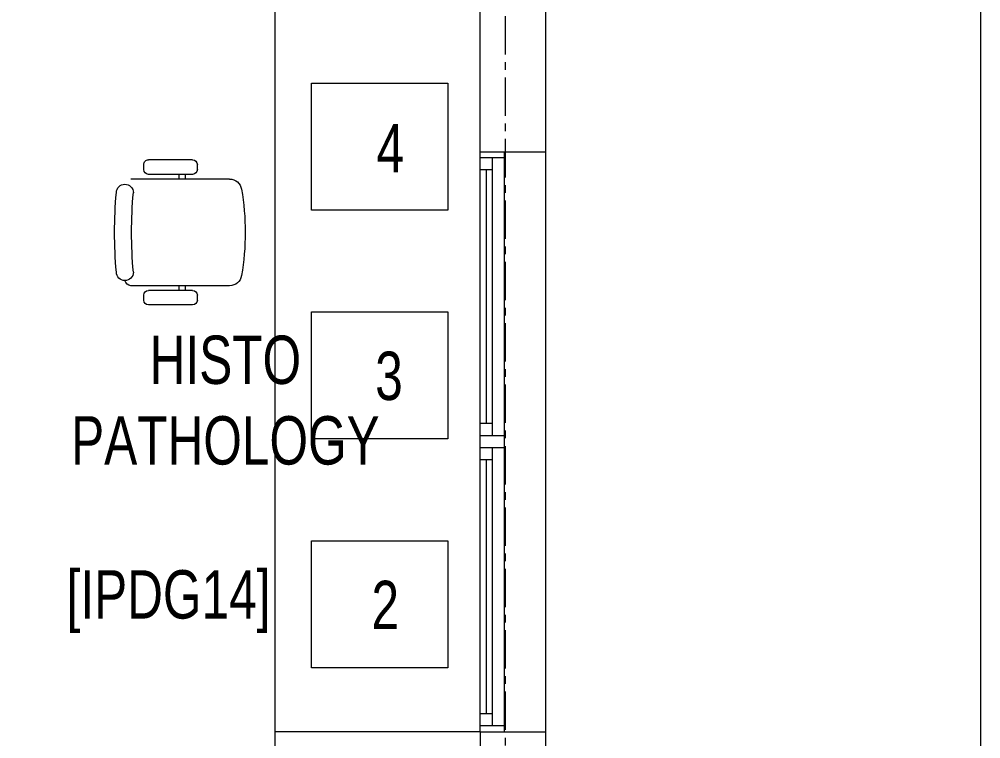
# Model space of a CAD drawing. Header units: millimetres. Extents: x 26027 to 581921, y 7230 to 233891.
# Drawn here: x 572937 to 576914, y 138029 to 141006 of the extents above; entities that cross this region are included whole.
import ezdxf

# ---------------------------------------------------------------- set-up
doc = ezdxf.new("R2010")
doc.units = ezdxf.units.MM
doc.header["$LTSCALE"] = 5
doc.linetypes.add('CENTER', pattern=[50.8, 31.75, -6.35, 6.35, -6.35])
doc.linetypes.add('HIDDEN2', pattern=[0.1875, 0.125, -0.0625])
doc.layers.get('0').update_dxf_attribs({"color": 252})
for name, color, linetype, lineweight in [('72_EGR_BASE_TEXT', 252, 'Continuous', 5), ('Aluminum', 252, 'Continuous', 5), ('Medical Equipment and Furniture', 252, 'Continuous', 0), ('NEW', 252, 'Continuous', 5), ('Proj', 252, 'HIDDEN2', 5), ('Walls', 252, 'Continuous', 5)]:
    doc.layers.add(name, color=color, linetype=linetype, lineweight=lineweight)
doc.layers.add('axes', color=252, linetype='Continuous')
doc.styles.add('X3G_ENTITY_2587EA', font='swisscl.ttf', dxfattribs={"height": 200})

# ---------------------------------------------------------------- blocks, each defined once
blk = doc.blocks.new('*X15')
at = {"color": 0}
for p, q in [((5, 3), (5, 3)), ((5, 3), (5, 3)), ((5, 3), (5, 3)), ((5, 3), (5, 3)), ((5, 3), (5, 3)), ((5, 3), (5, 3)), ((5, 3), (5, 3)), ((5, 3), (5, 3)), ((5, 3), (5, 3)), ((5, 3), (5, 3)), ((5, 3), (5, 3)), ((5, 3), (5, 3)), ((5, 3), (5, 3)), ((5, 3), (5, 3)), ((5, 3), (5, 3)), ((5, 3), (5, 3)), ((5, 3), (5, 3)), ((5, 3), (5, 3)), ((5, 3), (5, 3)), ((5, 3), (5, 3)), ((5, 3), (5, 3)), ((5, 3), (5, 3)), ((5, 3), (5, 3)), ((5, 3), (5, 3)), ((5, 3), (5, 3)), ((5, 3), (5, 3)), ((5, 3), (5, 3)), ((5, 3), (5, 3)), ((5, 3), (5, 3)), ((5, 3), (5, 3)), ((5, 3), (5, 3)), ((5, 3), (5, 3)), ((5, 3), (5, 3)), ((5, 3), (5, 3)), ((5, 3), (5, 3)), ((5, 3), (5, 3)), ((5, 3), (5, 3)), ((5, 3), (5, 3)), ((5, 3), (5, 3)), ((5, 3), (5, 3)), ((5, 3), (5, 3)), ((5, 3), (5, 3)), ((5, 3), (5, 3)), ((5, 3), (5, 3)), ((5, 3), (5, 3)), ((5, 3), (5, 3)), ((5, 3), (5, 3)), ((5, 3), (5, 3)), ((5, 3), (5, 3)), ((5, 3), (5, 3)), ((5, 3), (5, 3)), ((5, 3), (5, 3)), ((5, 3), (5, 3)), ((5, 3), (5, 3)), ((5, 3), (5, 3)), ((5, 3), (5, 3)), ((5, 3), (5, 3)), ((5, 3), (5, 3)), ((5, 3), (5, 3)), ((5, 3), (5, 3)), ((5, 3), (5, 3)), ((5, 3), (5, 3)), ((5, 3), (5, 3)), ((5, 3), (5, 3)), ((5, 3), (5, 3)), ((5, 3), (5, 3)), ((6, 3), (5, 3)), ((5, 3), (5, 3)), ((6, 3), (5, 3)), ((5, 3), (5, 3)), ((6, 3), (5, 3)), ((5, 3), (5, 3)), ((6, 3), (5, 3)), ((5, 3), (5, 3)), ((5, 3), (5, 3)), ((5, 3), (5, 3)), ((5, 3), (5, 3)), ((5, 3), (5, 3)), ((5, 3), (5, 3)), ((5, 3), (5, 3)), ((5, 3), (5, 3)), ((5, 3), (5, 3)), ((5, 3), (5, 3)), ((5, 3), (5, 3)), ((5, 3), (5, 3)), ((5, 3), (5, 3)), ((5, 3), (5, 3)), ((5, 3), (5, 3)), ((5, 3), (5, 3)), ((5, 3), (5, 3)), ((5, 3), (5, 3)), ((5, 3), (5, 3)), ((5, 3), (5, 3)), ((5, 3), (5, 3)), ((5, 3), (5, 3)), ((5, 3), (5, 3)), ((6, 3), (6, 3)), ((6, 3), (6, 3)), ((6, 3), (6, 3)), ((6, 3), (6, 3)), ((6, 3), (6, 3)), ((6, 3), (6, 3)), ((6, 3), (6, 3)), ((6, 3), (6, 3)), ((6, 3), (6, 3)), ((6, 3), (6, 3)), ((6, 3), (6, 3)), ((6, 3), (6, 3)), ((6, 3), (6, 3)), ((6, 3), (6, 3)), ((6, 3), (6, 3)), ((6, 3), (6, 3)), ((6, 3), (6, 3)), ((6, 3), (6, 3)), ((6, 3), (6, 3)), ((6, 3), (6, 3)), ((6, 3), (6, 3)), ((6, 3), (6, 3)), ((6, 3), (6, 3)), ((6, 3), (6, 3)), ((6, 3), (6, 3)), ((6, 3), (6, 3)), ((6, 3), (6, 3)), ((6, 3), (6, 3)), ((6, 3), (6, 3)), ((6, 3), (6, 3)), ((6, 3), (6, 3)), ((6, 3), (6, 3)), ((6, 3), (6, 3)), ((6, 3), (6, 3)), ((6, 3), (6, 3)), ((6, 3), (6, 3)), ((6, 3), (6, 3)), ((6, 3), (6, 3)), ((6, 3), (6, 3)), ((6, 3), (6, 3)), ((6, 3), (6, 3)), ((6, 3), (6, 3)), ((6, 3), (6, 3)), ((6, 3), (6, 3)), ((6, 3), (6, 3)), ((6, 3), (6, 3)), ((6, 3), (6, 3)), ((6, 3), (6, 3)), ((6, 3), (6, 3)), ((6, 3), (6, 3)), ((6, 3), (6, 3)), ((6, 3), (6, 3)), ((6, 3), (6, 3)), ((6, 3), (6, 3)), ((6, 3), (6, 3)), ((6, 3), (6, 3)), ((6, 3), (6, 3)), ((6, 3), (6, 3)), ((6, 3), (6, 3)), ((6, 3), (6, 3)), ((6, 3), (6, 3)), ((6, 3), (6, 3)), ((6, 3), (6, 3)), ((6, 3), (6, 3)), ((6, 3), (6, 3)), ((6, 3), (6, 3)), ((6, 3), (6, 3)), ((6, 3), (6, 3)), ((6, 3), (6, 3)), ((6, 3), (6, 3)), ((6, 3), (6, 3)), ((6, 3), (6, 3)), ((6, 3), (6, 3)), ((6, 3), (6, 3)), ((6, 3), (6, 3)), ((6, 3), (6, 3)), ((6, 3), (6, 3)), ((6, 3), (6, 3)), ((6, 3), (6, 3)), ((6, 3), (6, 3)), ((6, 3), (6, 3)), ((6, 3), (6, 3)), ((6, 3), (6, 3)), ((6, 3), (6, 3)), ((6, 3), (6, 3)), ((6, 3), (6, 3)), ((6, 3), (6, 3)), ((6, 3), (6, 3)), ((6, 3), (6, 3)), ((6, 3), (6, 3)), ((6, 3), (6, 3)), ((6, 3), (6, 3)), ((6, 3), (6, 3)), ((6, 3), (6, 3)), ((6, 3), (6, 3)), ((6, 3), (6, 3)), ((6, 3), (6, 3)), ((6, 3), (6, 3)), ((6, 3), (6, 3)), ((6, 3), (6, 3)), ((6, 3), (6, 3)), ((6, 3), (6, 3)), ((6, 3), (6, 3)), ((6, 3), (6, 3)), ((6, 3), (6, 3)), ((6, 3), (6, 3)), ((6, 3), (6, 3)), ((6, 3), (6, 3)), ((6, 3), (6, 3)), ((6, 3), (6, 3)), ((6, 3), (6, 3)), ((6, 3), (6, 3)), ((6, 3), (6, 3)), ((6, 3), (6, 3)), ((6, 3), (6, 3)), ((6, 3), (6, 3)), ((6, 3), (6, 3)), ((6, 3), (6, 3)), ((6, 3), (6, 3)), ((6, 3), (6, 3)), ((6, 3), (6, 3)), ((6, 3), (6, 3)), ((6, 3), (6, 3)), ((6, 3), (6, 3)), ((6, 3), (6, 3)), ((6, 3), (6, 3)), ((6, 3), (6, 3)), ((6, 3), (6, 3)), ((6, 3), (6, 3)), ((6, 3), (6, 3)), ((6, 3), (6, 3)), ((6, 3), (6, 3)), ((6, 3), (6, 3)), ((6, 3), (6, 3)), ((6, 3), (6, 3)), ((6, 3), (6, 3)), ((6, 3), (6, 3)), ((6, 3), (6, 3)), ((6, 3), (6, 3)), ((6, 3), (6, 3)), ((6, 3), (6, 3)), ((6, 3), (6, 3)), ((6, 3), (6, 3)), ((6, 3), (6, 3)), ((6, 3), (6, 3)), ((6, 3), (6, 3)), ((6, 3), (6, 3)), ((6, 3), (6, 3)), ((6, 3), (6, 3)), ((6, 3), (6, 3)), ((6, 3), (6, 3)), ((6, 3), (6, 3)), ((6, 3), (6, 3)), ((6, 3), (6, 3)), ((6, 3), (6, 3)), ((6, 3), (6, 3)), ((6, 3), (6, 3)), ((6, 3), (6, 3)), ((6, 3), (6, 3)), ((6, 3), (6, 3)), ((6, 3), (6, 3)), ((6, 3), (6, 3)), ((6, 3), (6, 3)), ((6, 3), (6, 3)), ((6, 3), (6, 3)), ((6, 3), (6, 3)), ((6, 3), (6, 3)), ((6, 3), (6, 3)), ((6, 3), (6, 3)), ((6, 3), (6, 3)), ((6, 3), (6, 3)), ((6, 3), (6, 3)), ((6, 3), (6, 3)), ((6, 3), (6, 3)), ((6, 3), (6, 3)), ((6, 3), (6, 3)), ((6, 3), (6, 3)), ((6, 3), (6, 3)), ((6, 3), (6, 3)), ((6, 3), (6, 3)), ((6, 3), (6, 3)), ((6, 3), (6, 3)), ((6, 3), (6, 3)), ((6, 3), (6, 3)), ((6, 3), (6, 3)), ((6, 3), (6, 3)), ((6, 3), (6, 3)), ((6, 3), (6, 3)), ((6, 3), (6, 3)), ((6, 3), (6, 3)), ((6, 3), (6, 3)), ((6, 3), (6, 3)), ((6, 3), (6, 3)), ((6, 3), (6, 3)), ((6, 3), (6, 3)), ((6, 3), (6, 3)), ((6, 3), (6, 3)), ((6, 3), (6, 3)), ((6, 3), (6, 3)), ((6, 3), (6, 3)), ((6, 3), (6, 3)), ((6, 3), (6, 3)), ((6, 3), (6, 3)), ((6, 3), (6, 3)), ((6, 3), (5, 3)), ((6, 3), (5, 3)), ((6, 3), (5, 3)), ((6, 3), (5, 3)), ((6, 3), (5, 3)), ((6, 3), (6, 3)), ((6, 3), (6, 3)), ((6, 3), (6, 3)), ((6, 3), (6, 3)), ((6, 3), (6, 3)), ((6, 3), (6, 3)), ((6, 3), (6, 3)), ((6, 3), (6, 3)), ((6, 3), (6, 3)), ((6, 3), (6, 3)), ((6, 3), (6, 3)), ((6, 3), (6, 3)), ((6, 3), (6, 3)), ((6, 3), (6, 3)), ((6, 3), (6, 3)), ((6, 3), (6, 3)), ((6, 3), (6, 3)), ((6, 3), (6, 3)), ((6, 3), (6, 3)), ((6, 3), (6, 3)), ((6, 3), (6, 3)), ((6, 3), (6, 3)), ((6, 3), (6, 3)), ((6, 3), (6, 3)), ((6, 3), (6, 3)), ((6, 3), (6, 3)), ((6, 3), (6, 3)), ((6, 3), (6, 3)), ((6, 3), (6, 3)), ((6, 3), (6, 3)), ((6, 3), (6, 3)), ((6, 3), (6, 3)), ((6, 3), (6, 3)), ((6, 3), (6, 3)), ((6, 3), (6, 3)), ((6, 3), (6, 3)), ((6, 3), (6, 3)), ((6, 3), (6, 3)), ((6, 3), (6, 3)), ((6, 3), (6, 3)), ((6, 3), (6, 3)), ((6, 3), (6, 3)), ((6, 3), (6, 3)), ((6, 3), (6, 3)), ((6, 3), (6, 3)), ((6, 3), (6, 3)), ((6, 3), (6, 3)), ((6, 3), (6, 3)), ((6, 3), (6, 3)), ((6, 3), (6, 3)), ((6, 3), (6, 3)), ((6, 3), (6, 3)), ((6, 3), (6, 3)), ((6, 3), (6, 3)), ((6, 3), (6, 3)), ((6, 3), (6, 3)), ((6, 3), (6, 3)), ((6, 3), (6, 3)), ((6, 3), (6, 3)), ((6, 3), (6, 3)), ((6, 3), (6, 3)), ((6, 3), (6, 3)), ((6, 3), (6, 3)), ((6, 3), (6, 3)), ((6, 3), (6, 3)), ((6, 3), (6, 3)), ((6, 3), (6, 3)), ((6, 3), (6, 3)), ((6, 3), (6, 3)), ((6, 3), (6, 3)), ((6, 3), (6, 3)), ((6, 3), (6, 3)), ((6, 3), (6, 3)), ((6, 3), (6, 3)), ((6, 3), (6, 3)), ((6, 3), (6, 3)), ((6, 3), (6, 3)), ((6, 3), (6, 3)), ((6, 3), (6, 3)), ((6, 3), (6, 3)), ((6, 3), (6, 3)), ((6, 3), (6, 3)), ((6, 3), (6, 3)), ((6, 3), (6, 3)), ((6, 3), (6, 3)), ((6, 3), (6, 3)), ((6, 3), (6, 3)), ((6, 3), (6, 3)), ((6, 3), (6, 3)), ((6, 3), (6, 3)), ((6, 3), (6, 3)), ((6, 3), (6, 3)), ((6, 3), (6, 3)), ((6, 3), (6, 3)), ((6, 3), (6, 3)), ((6, 3), (6, 3)), ((6, 3), (6, 3)), ((6, 3), (6, 3)), ((6, 3), (6, 3)), ((6, 3), (6, 3)), ((6, 3), (6, 3)), ((6, 3), (6, 3)), ((6, 3), (6, 3)), ((6, 3), (6, 3)), ((6, 3), (6, 3)), ((6, 3), (6, 3)), ((6, 3), (6, 3)), ((6, 3), (6, 3)), ((6, 3), (6, 3)), ((6, 3), (6, 3)), ((6, 3), (6, 3)), ((6, 3), (6, 3)), ((6, 3), (6, 3)), ((6, 3), (6, 3)), ((6, 3), (6, 3)), ((6, 3), (6, 3)), ((6, 3), (6, 3)), ((6, 3), (6, 3)), ((6, 3), (6, 3)), ((6, 3), (6, 3)), ((6, 3), (6, 3)), ((6, 3), (6, 3)), ((6, 3), (6, 3)), ((6, 3), (6, 3)), ((6, 3), (6, 3)), ((6, 3), (6, 3)), ((6, 3), (6, 3)), ((6, 3), (6, 3)), ((6, 3), (6, 3)), ((6, 3), (6, 3)), ((6, 3), (6, 3)), ((6, 3), (6, 3)), ((6, 3), (6, 3)), ((6, 3), (6, 3)), ((6, 3), (6, 3)), ((6, 3), (6, 3)), ((6, 3), (6, 3)), ((6, 3), (6, 3)), ((6, 3), (6, 3)), ((6, 3), (6, 3)), ((6, 3), (6, 3)), ((6, 3), (6, 3)), ((6, 3), (6, 3)), ((6, 3), (6, 3)), ((6, 3), (6, 3)), ((6, 3), (6, 3)), ((6, 3), (6, 3)), ((6, 3), (6, 3)), ((6, 3), (6, 3)), ((6, 3), (6, 3)), ((6, 3), (6, 3)), ((6, 3), (6, 3)), ((6, 3), (6, 3)), ((6, 3), (6, 3)), ((6, 3), (6, 3)), ((6, 3), (6, 3)), ((6, 3), (6, 3)), ((6, 3), (6, 3)), ((6, 3), (6, 3)), ((6, 3), (6, 3)), ((6, 3), (6, 3)), ((6, 3), (6, 3)), ((6, 3), (6, 3)), ((6, 3), (6, 3)), ((6, 3), (6, 3)), ((6, 3), (6, 3)), ((6, 3), (6, 3)), ((6, 3), (6, 3)), ((6, 3), (6, 3)), ((6, 3), (6, 3)), ((6, 3), (6, 3)), ((6, 3), (6, 3)), ((6, 3), (6, 3)), ((6, 3), (6, 3)), ((6, 3), (6, 3)), ((6, 3), (6, 3)), ((6, 3), (6, 3)), ((6, 3), (6, 3)), ((6, 3), (6, 3)), ((6, 3), (6, 3)), ((6, 3), (6, 3)), ((6, 3), (6, 3)), ((6, 3), (6, 3)), ((6, 3), (6, 3)), ((6, 3), (6, 3)), ((6, 3), (6, 3)), ((6, 3), (6, 3)), ((6, 3), (6, 3)), ((6, 3), (6, 3)), ((6, 3), (6, 3)), ((6, 3), (6, 3)), ((6, 3), (6, 3)), ((6, 3), (6, 3)), ((6, 3), (6, 3)), ((6, 3), (6, 3)), ((6, 3), (6, 3)), ((6, 3), (6, 3)), ((6, 3), (6, 3)), ((6, 3), (6, 3)), ((6, 3), (6, 3)), ((6, 3), (6, 3)), ((6, 3), (6, 3)), ((6, 3), (6, 3)), ((6, 3), (6, 3)), ((6, 3), (6, 3)), ((6, 3), (6, 3)), ((6, 3), (6, 3)), ((6, 3), (6, 3)), ((6, 3), (6, 3)), ((6, 3), (6, 3)), ((6, 3), (6, 3)), ((6, 3), (6, 3)), ((6, 3), (6, 3)), ((6, 3), (6, 3)), ((6, 3), (6, 3)), ((6, 3), (6, 3)), ((6, 3), (6, 3)), ((6, 3), (6, 3)), ((6, 3), (6, 3)), ((6, 3), (6, 3)), ((6, 3), (6, 3)), ((6, 3), (6, 3)), ((6, 3), (6, 3)), ((6, 3), (6, 3)), ((6, 3), (6, 3)), ((6, 3), (6, 3)), ((6, 3), (6, 3)), ((6, 3), (6, 3)), ((6, 3), (6, 3)), ((6, 3), (6, 3)), ((6, 3), (6, 3)), ((6, 3), (6, 3)), ((6, 3), (6, 3)), ((6, 3), (6, 3)), ((6, 3), (6, 3)), ((6, 3), (6, 3)), ((6, 3), (6, 3)), ((6, 3), (6, 3)), ((6, 3), (6, 3)), ((6, 3), (6, 3)), ((6, 3), (6, 3)), ((6, 3), (6, 3)), ((6, 3), (6, 3)), ((6, 3), (6, 3)), ((6, 3), (6, 3)), ((6, 3), (6, 3)), ((6, 3), (6, 3)), ((6, 3), (6, 3)), ((6, 3), (6, 3)), ((6, 3), (6, 3)), ((6, 3), (6, 3)), ((6, 3), (6, 3)), ((6, 3), (6, 3)), ((6, 3), (6, 3)), ((6, 3), (6, 3)), ((6, 3), (6, 3)), ((6, 3), (6, 3)), ((6, 3), (6, 3)), ((6, 3), (6, 3)), ((6, 3), (6, 3)), ((6, 3), (6, 3)), ((6, 3), (6, 3)), ((6, 3), (6, 3)), ((6, 3), (6, 3)), ((6, 3), (6, 3)), ((6, 3), (6, 3)), ((6, 3), (6, 3)), ((6, 3), (6, 3)), ((6, 3), (6, 3)), ((6, 3), (6, 3)), ((6, 3), (6, 3)), ((6, 3), (6, 3)), ((6, 3), (6, 3)), ((6, 3), (6, 3)), ((6, 3), (6, 3)), ((6, 3), (6, 3)), ((6, 3), (6, 3)), ((6, 3), (6, 3)), ((6, 3), (6, 3)), ((6, 3), (6, 3)), ((6, 3), (6, 3)), ((6, 3), (6, 3)), ((6, 3), (6, 3)), ((6, 3), (6, 3)), ((6, 3), (6, 3)), ((6, 3), (6, 3)), ((6, 3), (6, 3)), ((6, 3), (6, 3)), ((6, 3), (6, 3)), ((6, 3), (6, 3)), ((6, 3), (6, 3)), ((6, 3), (6, 3)), ((6, 3), (6, 3)), ((6, 3), (6, 3)), ((6, 3), (6, 3)), ((6, 3), (6, 3)), ((6, 3), (6, 3)), ((6, 3), (6, 3)), ((6, 3), (6, 3)), ((6, 3), (6, 3)), ((6, 3), (6, 3)), ((6, 3), (6, 3)), ((6, 3), (6, 3)), ((6, 3), (6, 3)), ((6, 3), (6, 3)), ((6, 3), (6, 3)), ((6, 3), (6, 3)), ((6, 3), (6, 3)), ((6, 3), (6, 3)), ((6, 3), (6, 3)), ((6, 3), (6, 3)), ((6, 3), (6, 3)), ((6, 3), (6, 3)), ((6, 3), (6, 3)), ((6, 3), (6, 3)), ((6, 3), (6, 3)), ((6, 3), (6, 3))]:
    blk.add_line(p, q, dxfattribs=at)
blk = doc.blocks.new('*X16')
at = {"color": 0}
for p, q in [((13, 1), (13, 1)), ((13, 1), (13, 1)), ((13, 1), (13, 1)), ((13, 1), (13, 1)), ((13, 1), (13, 1)), ((13, 1), (13, 1)), ((13, 1), (13, 1)), ((13, 1), (13, 1)), ((13, 1), (13, 1)), ((13, 1), (13, 1)), ((13, 1), (13, 1)), ((13, 1), (13, 1)), ((13, 1), (13, 1)), ((13, 1), (13, 1)), ((13, 1), (13, 1)), ((13, 1), (14, 1)), ((13, 1), (14, 1)), ((13, 1), (14, 1)), ((13, 1), (13, 1)), ((13, 1), (13, 1)), ((13, 1), (13, 1)), ((13, 1), (13, 1)), ((13, 1), (13, 1)), ((13, 1), (13, 1)), ((13, 1), (13, 1)), ((13, 1), (13, 1)), ((13, 1), (13, 1)), ((13, 1), (13, 1)), ((13, 1), (13, 1)), ((13, 1), (13, 1)), ((13, 1), (13, 1)), ((13, 1), (13, 1)), ((13, 1), (13, 1)), ((13, 1), (13, 1)), ((13, 1), (13, 1)), ((13, 1), (13, 1)), ((13, 1), (13, 1)), ((13, 1), (13, 1)), ((13, 1), (13, 1)), ((13, 1), (13, 1)), ((13, 1), (13, 1)), ((13, 1), (13, 1)), ((13, 1), (13, 1)), ((13, 1), (13, 1)), ((13, 1), (13, 1)), ((13, 1), (13, 1)), ((13, 1), (13, 1)), ((13, 1), (13, 1)), ((13, 1), (13, 1)), ((13, 1), (13, 1)), ((13, 1), (13, 1)), ((13, 1), (13, 1)), ((13, 1), (13, 1)), ((13, 1), (13, 1)), ((13, 1), (13, 1)), ((13, 1), (13, 1)), ((13, 1), (13, 1)), ((13, 1), (13, 1)), ((13, 1), (13, 1)), ((13, 1), (13, 1)), ((13, 1), (13, 1)), ((13, 1), (13, 1)), ((13, 1), (13, 1)), ((13, 1), (13, 1)), ((13, 1), (13, 1)), ((13, 1), (13, 1)), ((13, 1), (13, 1)), ((13, 1), (13, 1)), ((13, 1), (13, 1)), ((13, 1), (13, 1)), ((13, 1), (13, 1)), ((13, 1), (13, 1)), ((13, 1), (13, 1)), ((13, 1), (13, 1)), ((13, 1), (13, 1)), ((13, 1), (13, 1)), ((13, 1), (13, 1)), ((13, 1), (13, 1)), ((13, 1), (13, 1)), ((13, 1), (13, 1)), ((13, 1), (13, 1)), ((13, 1), (13, 1)), ((13, 1), (13, 1)), ((13, 1), (13, 1)), ((13, 1), (13, 1)), ((13, 1), (13, 1)), ((13, 1), (13, 1)), ((13, 1), (13, 1)), ((13, 1), (13, 1)), ((13, 1), (13, 1)), ((13, 1), (13, 1)), ((13, 1), (13, 1)), ((13, 1), (13, 1)), ((13, 1), (13, 1)), ((13, 1), (13, 1)), ((13, 1), (13, 1)), ((13, 1), (13, 1)), ((13, 1), (13, 1)), ((13, 1), (13, 1)), ((13, 1), (13, 1)), ((13, 1), (13, 1)), ((13, 1), (13, 1)), ((13, 1), (13, 1)), ((13, 1), (13, 1)), ((13, 1), (13, 1)), ((13, 1), (13, 1)), ((13, 1), (13, 1)), ((13, 1), (13, 1)), ((13, 1), (13, 1)), ((13, 1), (13, 1)), ((13, 1), (13, 1)), ((13, 1), (13, 1)), ((13, 1), (13, 1)), ((13, 1), (13, 1)), ((13, 1), (13, 1)), ((13, 1), (13, 1)), ((13, 1), (13, 1)), ((13, 1), (13, 1)), ((13, 1), (13, 1)), ((13, 1), (13, 1)), ((13, 1), (13, 1)), ((13, 1), (13, 1)), ((13, 1), (13, 1)), ((13, 1), (14, 1)), ((13, 0), (13, 0)), ((13, 0), (13, 0)), ((13, 0), (13, 0)), ((13, 0), (13, 0)), ((13, 0), (13, 0)), ((13, 0), (13, 0)), ((13, 0), (13, 0)), ((13, 0), (13, 0)), ((13, 0), (13, 0)), ((13, 0), (13, 0)), ((13, 0), (13, 0)), ((13, 0), (13, 0)), ((13, 0), (13, 0)), ((13, 0), (13, 0)), ((13, 0), (13, 0)), ((13, 0), (13, 0)), ((13, 0), (13, 0)), ((13, 0), (13, 0)), ((13, 0), (13, 0)), ((13, 0), (13, 0)), ((13, 0), (13, 0)), ((13, 0), (13, 0)), ((13, 0), (13, 0)), ((13, 0), (13, 0)), ((13, 0), (13, 0)), ((13, 0), (13, 0)), ((13, 0), (13, 0)), ((13, 0), (13, 0)), ((13, 0), (13, 0)), ((13, 0), (13, 0)), ((13, 0), (13, 0)), ((13, 0), (13, 0)), ((13, 0), (13, 0)), ((13, 0), (13, 0)), ((13, 0), (13, 0)), ((13, 0), (13, 0)), ((13, 0), (13, 0)), ((13, 0), (13, 0)), ((13, 0), (13, 0)), ((13, 0), (13, 0)), ((13, 0), (13, 0)), ((13, 0), (13, 0)), ((13, 0), (13, 0)), ((13, 0), (13, 0)), ((13, 0), (13, 0)), ((13, 0), (13, 0)), ((13, 0), (13, 0)), ((13, 0), (13, 0)), ((13, 0), (14, 0)), ((13, 0), (14, 0)), ((13, 0), (13, 0)), ((13, 0), (14, 0)), ((14, 1), (14, 1)), ((14, 1), (14, 1)), ((14, 1), (14, 1)), ((14, 1), (14, 1)), ((14, 1), (14, 1)), ((14, 1), (14, 1)), ((14, 1), (14, 1)), ((14, 1), (14, 1)), ((14, 1), (14, 1)), ((14, 1), (14, 1)), ((14, 1), (14, 1)), ((14, 1), (14, 1)), ((14, 1), (14, 1)), ((14, 1), (14, 1)), ((14, 1), (14, 1)), ((14, 1), (14, 1)), ((14, 1), (14, 1)), ((14, 1), (14, 1)), ((14, 1), (14, 1)), ((14, 1), (14, 1)), ((14, 1), (14, 1)), ((14, 1), (14, 1)), ((14, 1), (14, 1)), ((14, 1), (14, 1)), ((14, 1), (14, 1)), ((14, 1), (14, 1)), ((14, 1), (14, 1)), ((14, 1), (14, 1)), ((14, 1), (14, 1)), ((14, 1), (14, 1)), ((14, 1), (14, 1)), ((14, 1), (14, 1)), ((14, 1), (14, 1)), ((14, 1), (14, 1)), ((14, 1), (14, 1)), ((14, 1), (14, 1)), ((14, 1), (14, 1)), ((14, 1), (14, 1)), ((14, 1), (14, 1)), ((14, 1), (14, 1)), ((14, 1), (14, 1)), ((14, 1), (14, 1)), ((14, 1), (14, 1)), ((14, 1), (14, 1)), ((14, 1), (14, 1)), ((14, 1), (14, 1)), ((14, 1), (14, 1)), ((14, 1), (14, 1)), ((14, 1), (14, 1)), ((14, 1), (14, 1)), ((14, 1), (14, 1)), ((14, 1), (14, 1)), ((14, 1), (14, 1)), ((14, 1), (14, 1)), ((14, 1), (14, 1)), ((14, 1), (14, 1)), ((14, 1), (14, 1)), ((14, 1), (14, 1)), ((14, 1), (14, 1)), ((14, 1), (14, 1)), ((14, 1), (14, 1)), ((14, 1), (14, 1)), ((14, 1), (14, 1)), ((14, 1), (14, 1)), ((14, 1), (14, 1)), ((14, 1), (14, 1)), ((14, 1), (14, 1)), ((14, 1), (14, 1)), ((14, 1), (14, 1)), ((14, 1), (14, 1)), ((14, 1), (14, 1)), ((14, 1), (14, 1)), ((14, 1), (14, 1)), ((14, 1), (14, 1)), ((14, 1), (14, 1)), ((14, 1), (14, 1)), ((14, 1), (14, 1)), ((14, 1), (14, 1)), ((14, 1), (14, 1)), ((14, 1), (14, 1)), ((14, 1), (14, 1)), ((14, 1), (14, 1)), ((14, 1), (14, 1)), ((14, 1), (14, 1)), ((14, 1), (14, 1)), ((14, 1), (14, 1)), ((14, 1), (14, 1)), ((14, 1), (14, 1)), ((14, 1), (14, 1)), ((14, 1), (14, 1)), ((14, 1), (14, 1)), ((14, 1), (14, 1)), ((14, 1), (14, 1)), ((14, 1), (14, 1)), ((14, 0), (14, 0)), ((14, 0), (14, 0)), ((14, 0), (14, 0)), ((14, 0), (14, 0)), ((14, 0), (14, 0)), ((14, 0), (14, 0)), ((14, 0), (14, 0)), ((14, 0), (14, 0)), ((14, 0), (14, 0)), ((14, 0), (14, 0)), ((14, 0), (14, 0)), ((14, 0), (14, 0)), ((14, 0), (14, 0)), ((14, 0), (14, 0)), ((14, 0), (14, 0)), ((14, 0), (14, 0)), ((14, 0), (14, 0)), ((14, 0), (14, 0)), ((14, 0), (14, 0)), ((14, 0), (14, 0)), ((14, 0), (14, 0)), ((14, 0), (14, 0)), ((14, 0), (14, 0)), ((14, 0), (14, 0)), ((14, 0), (14, 0)), ((14, 0), (14, 0)), ((14, 0), (14, 0)), ((14, 0), (14, 0)), ((14, 0), (14, 0)), ((14, 0), (14, 0)), ((14, 0), (14, 0)), ((14, 0), (14, 0)), ((14, 0), (14, 0)), ((14, 0), (14, 0)), ((14, 0), (14, 0)), ((14, 0), (14, 0)), ((14, 0), (14, 0)), ((14, 0), (14, 0)), ((14, 0), (14, 0)), ((14, 0), (14, 0)), ((14, 0), (14, 0)), ((14, 0), (14, 0)), ((14, 0), (14, 0)), ((14, 0), (14, 0)), ((14, 0), (14, 0)), ((14, 0), (14, 0)), ((14, 0), (14, 0)), ((14, 0), (14, 0)), ((13, 0), (13, 0)), ((13, 0), (14, 0)), ((13, 0), (13, 0)), ((13, 0), (14, 0)), ((13, 0), (13, 0)), ((13, 0), (14, 0)), ((13, 0), (13, 0)), ((13, 0), (13, 0)), ((13, 0), (13, 0)), ((13, 0), (13, 0)), ((13, 0), (14, 0)), ((13, 0), (13, 0)), ((13, 0), (14, 0)), ((13, 0), (13, 0)), ((13, 0), (14, 0)), ((13, 0), (13, 0)), ((13, 0), (14, 0)), ((13, 0), (13, 0)), ((13, 0), (14, 0)), ((13, 0), (13, 0)), ((13, 0), (14, 0)), ((13, 0), (13, 0)), ((13, 0), (14, 0)), ((13, 0), (13, 0)), ((13, 0), (13, 0)), ((13, 0), (13, 0)), ((13, 0), (14, 0)), ((13, 0), (13, 0)), ((13, 0), (14, 0)), ((13, 0), (13, 0)), ((13, 0), (14, 0)), ((13, 0), (13, 0)), ((13, 0), (14, 0)), ((13, 0), (13, 0)), ((13, 0), (13, 0)), ((13, 0), (13, 0)), ((13, 0), (13, 0)), ((13, 0), (13, 0)), ((13, 0), (13, 0)), ((13, 0), (13, 0)), ((13, 0), (13, 0)), ((13, 0), (13, 0)), ((13, 0), (13, 0)), ((13, 0), (13, 0)), ((13, 0), (13, 0)), ((13, 0), (13, 0)), ((13, 0), (13, 0)), ((13, 0), (13, 0)), ((13, 0), (13, 0)), ((13, 0), (13, 0)), ((13, 0), (13, 0)), ((13, 0), (13, 0)), ((13, 0), (13, 0)), ((13, 0), (13, 0)), ((13, 0), (13, 0)), ((13, 0), (13, 0)), ((13, 0), (13, 0)), ((13, 0), (13, 0)), ((13, 0), (13, 0)), ((13, 0), (13, 0)), ((13, 0), (13, 0)), ((13, 0), (13, 0)), ((13, 0), (13, 0)), ((13, 0), (13, 0)), ((13, -1), (13, -1)), ((13, -1), (13, -1)), ((13, -1), (13, -1)), ((13, -1), (13, -1)), ((13, -1), (13, -1)), ((13, -1), (14, -1)), ((13, -1), (13, -1)), ((14, 0), (14, 0)), ((14, 0), (14, 0)), ((14, 0), (14, 0)), ((14, 0), (14, 0)), ((14, 0), (14, 0)), ((14, 0), (14, 0)), ((14, 0), (14, 0)), ((14, 0), (14, 0)), ((14, 0), (14, 0)), ((14, 0), (14, 0)), ((14, 0), (14, 0)), ((14, 0), (14, 0)), ((14, 0), (14, 0)), ((14, 0), (14, 0)), ((14, 0), (14, 0)), ((13, 0), (14, 0)), ((14, 0), (14, 0)), ((14, 0), (14, 0)), ((14, 0), (14, 0)), ((14, 0), (14, 0)), ((14, 0), (14, 0)), ((14, 0), (14, 0)), ((14, 0), (14, 0)), ((14, 0), (14, 0)), ((14, 0), (14, 0)), ((14, 0), (14, 0)), ((14, 0), (14, 0)), ((14, 0), (14, 0)), ((14, 0), (14, 0)), ((14, 0), (14, 0)), ((14, 0), (14, 0)), ((14, 0), (14, 0)), ((14, 0), (14, 0)), ((14, 0), (14, 0)), ((14, 0), (14, 0)), ((14, 0), (14, 0)), ((14, 0), (14, 0)), ((14, 0), (14, 0)), ((14, 0), (14, 0)), ((14, 0), (14, 0)), ((14, 0), (14, 0)), ((14, 0), (14, 0)), ((14, 0), (14, 0)), ((14, 0), (14, 0)), ((14, 0), (14, 0)), ((14, 0), (14, 0)), ((14, 0), (14, 0)), ((14, 0), (14, 0)), ((14, 0), (14, 0)), ((14, 0), (14, 0)), ((14, -1), (14, -1)), ((14, -1), (14, -1)), ((14, -1), (14, -1)), ((14, -1), (14, -1)), ((14, -1), (14, -1))]:
    blk.add_line(p, q, dxfattribs=at)
blk = doc.blocks.new('GF21018-P')
at = {"color": 0}
for p, q in [((-0.2207, 0.4756), (-0.2207, 0.0675)), ((0.2205, 0.4756), (0.2205, 0.0675)), ((-0.3002, 0.3226), (-0.3002, 0.14)), ((-0.2806, 0.3422), (-0.2598, 0.3422)), ((-0.2402, 0.3226), (-0.2402, 0.14)), ((0.24, 0.3226), (0.24, 0.14)), ((0.2596, 0.3422), (0.2804, 0.3422)), ((0.3, 0.3226), (0.3, 0.14)), ((-0.2402, 0.2937), (-0.2207, 0.2937)), ((0.2205, 0.2937), (0.24, 0.2937)), ((-0.2402, 0.2671), (-0.2207, 0.2671)), ((0.2205, 0.2671), (0.24, 0.2671)), ((-0.2806, 0.1204), (-0.2598, 0.1204)), ((0.2596, 0.1204), (0.2804, 0.1204))]:
    blk.add_line(p, q, dxfattribs=at)
for points in [[(0.24, 0.2937), (0.24, 0.2937), (0.24, 0.2937), (0.24, 0.2937), (0.24, 0.2937), (0.24, 0.2937), (0.24, 0.2937), (0.24, 0.2937), (0.24, 0.2937), (0.24, 0.2937), (0.24, 0.2937), (0.24, 0.2937), (0.24, 0.2937), (0.24, 0.2937), (0.24, 0.2937), (0.24, 0.2937), (0.24, 0.2937), (0.24, 0.2937), (0.24, 0.2937), (0.24, 0.2937), (0.24, 0.2937), (0.24, 0.2937), (0.24, 0.2937), (0.24, 0.2937), (0.24, 0.2937), (0.24, 0.2937), (0.24, 0.2937), (0.24, 0.2937), (0.24, 0.2937), (0.24, 0.2937), (0.24, 0.2937), (0.24, 0.2937), (0.24, 0.2937), (0.24, 0.2937), (0.24, 0.2937), (0.24, 0.2937), (0.24, 0.2937), (0.24, 0.2937), (0.24, 0.2937), (0.24, 0.2937), (0.24, 0.2937), (0.24, 0.2937), (0.24, 0.2937), (0.24, 0.2937), (0.24, 0.2937), (0.24, 0.2937), (0.24, 0.2937), (0.24, 0.2937), (0.24, 0.2937), (0.24, 0.2937), (0.24, 0.2937), (0.24, 0.2937), (0.24, 0.2937), (0.24, 0.2937), (0.24, 0.2937), (0.24, 0.2937), (0.24, 0.2937), (0.24, 0.2937), (0.24, 0.2937), (0.24, 0.2937), (0.24, 0.2937), (0.24, 0.2937), (0.24, 0.2937), (0.24, 0.2937), (0.24, 0.2937), (0.24, 0.2937), (0.24, 0.2937), (0.24, 0.2937), (0.24, 0.2937), (0.24, 0.2937), (0.24, 0.2937), (0.24, 0.2937), (0.24, 0.2937), (0.24, 0.2937), (0.24, 0.2937), (0.24, 0.2937), (0.24, 0.2937), (0.24, 0.2937), (0.24, 0.2937), (0.24, 0.2937), (0.24, 0.2937), (0.24, 0.2937), (0.24, 0.2937), (0.24, 0.2937), (0.24, 0.2937), (0.24, 0.2937), (0.24, 0.2937), (0.24, 0.2937), (0.24, 0.2937), (0.24, 0.2937), (0.24, 0.2937), (0.24, 0.2937), (0.24, 0.2937), (0.24, 0.2937), (0.24, 0.2937), (0.24, 0.2937), (0.24, 0.2937), (0.24, 0.2937), (0.24, 0.2937), (0.24, 0.2937), (0.24, 0.2937), (0.24, 0.2937), (0.24, 0.2937), (0.24, 0.2937), (0.24, 0.2937), (0.24, 0.2937), (0.24, 0.2937), (0.24, 0.2937), (0.24, 0.2937), (0.24, 0.2937), (0.24, 0.2937), (0.24, 0.2937), (0.24, 0.2937), (0.24, 0.2937), (0.24, 0.2937), (0.24, 0.2937), (0.24, 0.2937), (0.24, 0.2937), (0.24, 0.2937), (0.24, 0.2937), (0.24, 0.2937), (0.24, 0.2937), (0.24, 0.2937), (0.24, 0.2937), (0.24, 0.2937), (0.24, 0.2937), (0.24, 0.2937), (0.24, 0.2937), (0.24, 0.2937), (0.24, 0.2937), (0.24, 0.2937), (0.24, 0.2937), (0.24, 0.2937), (0.24, 0.2937), (0.24, 0.2937), (0.24, 0.2937), (0.24, 0.2937), (0.24, 0.2937), (0.24, 0.2937), (0.24, 0.2937), (0.24, 0.2937), (0.24, 0.2937), (0.24, 0.2937), (0.24, 0.2937), (0.24, 0.2937), (0.24, 0.2937), (0.24, 0.2937), (0.24, 0.2937), (0.24, 0.2937), (0.24, 0.2937), (0.24, 0.2937), (0.24, 0.2937), (0.24, 0.2937), (0.24, 0.2937), (0.24, 0.2937), (0.24, 0.2937), (0.24, 0.2937), (0.24, 0.2937), (0.24, 0.2937), (0.24, 0.2937), (0.24, 0.2937), (0.24, 0.2937), (0.24, 0.2937), (0.24, 0.2937), (0.24, 0.2937), (0.24, 0.2937), (0.24, 0.2937), (0.24, 0.2937), (0.24, 0.2937), (0.24, 0.2937), (0.24, 0.2937), (0.24, 0.2937), (0.24, 0.2937), (0.24, 0.2937), (0.24, 0.2937), (0.24, 0.2937), (0.24, 0.2937), (0.24, 0.2937), (0.24, 0.2937), (0.24, 0.2937), (0.24, 0.2937), (0.24, 0.2937), (0.24, 0.2937), (0.24, 0.2937), (0.24, 0.2937), (0.24, 0.2937), (0.24, 0.2937), (0.24, 0.2937), (0.24, 0.2937), (0.24, 0.2937), (0.24, 0.2937), (0.24, 0.2937), (0.24, 0.2937), (0.24, 0.2937), (0.24, 0.2937), (0.24, 0.2937), (0.24, 0.2937), (0.24, 0.2937), (0.24, 0.2937), (0.24, 0.2937), (0.24, 0.2937), (0.24, 0.2937), (0.24, 0.2937), (0.24, 0.2937), (0.24, 0.2937), (0.24, 0.2937), (0.24, 0.2937), (0.24, 0.2937), (0.24, 0.2937), (0.24, 0.2937), (0.24, 0.2937), (0.24, 0.2937), (0.24, 0.2937), (0.24, 0.2937), (0.24, 0.2937), (0.24, 0.2937), (0.24, 0.2937), (0.24, 0.2937), (0.24, 0.2937), (0.24, 0.2937), (0.24, 0.2937), (0.24, 0.2937), (0.24, 0.2937), (0.24, 0.2937), (0.24, 0.2937), (0.24, 0.2937), (0.24, 0.2937), (0.24, 0.2937), (0.24, 0.2937), (0.24, 0.2937), (0.24, 0.2937), (0.24, 0.2937), (0.24, 0.2937), (0.24, 0.2937), (0.24, 0.2937), (0.24, 0.2937), (0.24, 0.2937), (0.24, 0.2937), (0.24, 0.2937), (0.24, 0.2937), (0.24, 0.2937), (0.24, 0.2937), (0.24, 0.2937), (0.24, 0.2937), (0.24, 0.2937), (0.24, 0.2937), (0.24, 0.2937), (0.24, 0.2937), (0.24, 0.2937), (0.24, 0.2937), (0.24, 0.2937), (0.24, 0.2937), (0.24, 0.2937), (0.24, 0.2937), (0.24, 0.2937), (0.24, 0.2937), (0.24, 0.2937), (0.24, 0.2937), (0.24, 0.2937), (0.24, 0.2937), (0.24, 0.2937), (0.24, 0.2937), (0.24, 0.2937), (0.24, 0.2937), (0.24, 0.2937), (0.24, 0.2937), (0.24, 0.2937), (0.24, 0.2937), (0.24, 0.2937), (0.24, 0.2937), (0.24, 0.2937), (0.24, 0.2937), (0.24, 0.2937), (0.24, 0.2937), (0.24, 0.2937), (0.24, 0.2937), (0.24, 0.2937)], [(0.24, 0.2937), (0.24, 0.2937), (0.24, 0.2937), (0.24, 0.2937), (0.24, 0.2937), (0.24, 0.2937), (0.24, 0.2937), (0.24, 0.2937), (0.24, 0.2937), (0.24, 0.2937), (0.24, 0.2937), (0.24, 0.2937), (0.24, 0.2937), (0.24, 0.2937), (0.24, 0.2937), (0.24, 0.2937), (0.24, 0.2937), (0.24, 0.2937), (0.24, 0.2937), (0.24, 0.2937), (0.24, 0.2937), (0.24, 0.2937), (0.24, 0.2937), (0.24, 0.2937), (0.24, 0.2937), (0.24, 0.2937), (0.24, 0.2937), (0.24, 0.2937), (0.24, 0.2937), (0.24, 0.2937), (0.24, 0.2937), (0.24, 0.2937), (0.24, 0.2937), (0.24, 0.2937), (0.24, 0.2937), (0.24, 0.2937), (0.24, 0.2937), (0.24, 0.2937), (0.24, 0.2937), (0.24, 0.2937), (0.24, 0.2937), (0.24, 0.2937), (0.24, 0.2937), (0.24, 0.2937), (0.24, 0.2937), (0.24, 0.2937), (0.24, 0.2937), (0.24, 0.2937), (0.24, 0.2937), (0.24, 0.2937), (0.24, 0.2937), (0.24, 0.2937), (0.24, 0.2937), (0.24, 0.2937), (0.24, 0.2937), (0.24, 0.2937), (0.24, 0.2937), (0.24, 0.2937), (0.24, 0.2937), (0.24, 0.2937), (0.24, 0.2937), (0.24, 0.2937), (0.24, 0.2937), (0.24, 0.2937), (0.24, 0.2937), (0.24, 0.2937), (0.24, 0.2937), (0.24, 0.2937), (0.24, 0.2937), (0.24, 0.2937), (0.24, 0.2937), (0.24, 0.2937), (0.24, 0.2937), (0.24, 0.2937), (0.24, 0.2937), (0.24, 0.2937), (0.24, 0.2937), (0.24, 0.2937), (0.24, 0.2937), (0.24, 0.2937), (0.24, 0.2937), (0.24, 0.2937), (0.24, 0.2937), (0.24, 0.2937), (0.24, 0.2937), (0.24, 0.2937), (0.24, 0.2937), (0.24, 0.2937), (0.24, 0.2937), (0.24, 0.2937), (0.24, 0.2937), (0.24, 0.2937), (0.24, 0.2937), (0.24, 0.2937), (0.24, 0.2937), (0.24, 0.2937), (0.24, 0.2937), (0.24, 0.2937), (0.24, 0.2937), (0.24, 0.2937), (0.24, 0.2937), (0.24, 0.2937), (0.24, 0.2937), (0.24, 0.2937), (0.24, 0.2937), (0.24, 0.2937), (0.24, 0.2937), (0.24, 0.2937), (0.24, 0.2937), (0.24, 0.2937), (0.24, 0.2937), (0.24, 0.2937), (0.24, 0.2937), (0.24, 0.2937), (0.24, 0.2937), (0.24, 0.2937), (0.24, 0.2937), (0.24, 0.2937), (0.24, 0.2937), (0.24, 0.2937), (0.24, 0.2937), (0.24, 0.2937), (0.24, 0.2937), (0.24, 0.2937), (0.24, 0.2937), (0.24, 0.2937), (0.24, 0.2937), (0.24, 0.2937), (0.24, 0.2937), (0.24, 0.2937), (0.24, 0.2937), (0.24, 0.2937), (0.24, 0.2937), (0.24, 0.2937), (0.24, 0.2937), (0.24, 0.2937), (0.24, 0.2937), (0.24, 0.2937), (0.24, 0.2937), (0.24, 0.2937), (0.24, 0.2937), (0.24, 0.2937), (0.24, 0.2937), (0.24, 0.2937), (0.24, 0.2937), (0.24, 0.2937), (0.24, 0.2937), (0.24, 0.2937), (0.24, 0.2937), (0.24, 0.2937), (0.24, 0.2937), (0.24, 0.2937), (0.24, 0.2937), (0.24, 0.2937), (0.24, 0.2937), (0.24, 0.2937), (0.24, 0.2937), (0.24, 0.2937), (0.24, 0.2937), (0.24, 0.2937), (0.24, 0.2937), (0.24, 0.2937), (0.24, 0.2937), (0.24, 0.2937), (0.24, 0.2937), (0.24, 0.2937), (0.24, 0.2937), (0.24, 0.2937), (0.24, 0.2937), (0.24, 0.2937), (0.24, 0.2937), (0.24, 0.2937), (0.24, 0.2937), (0.24, 0.2937), (0.24, 0.2937), (0.24, 0.2937), (0.24, 0.2937), (0.24, 0.2937), (0.24, 0.2937), (0.24, 0.2937), (0.24, 0.2937), (0.24, 0.2937), (0.24, 0.2937), (0.24, 0.2937), (0.24, 0.2937), (0.24, 0.2937), (0.24, 0.2937), (0.24, 0.2937), (0.24, 0.2937), (0.24, 0.2937), (0.24, 0.2937), (0.24, 0.2937), (0.24, 0.2937), (0.24, 0.2937), (0.24, 0.2937), (0.24, 0.2937), (0.24, 0.2937), (0.24, 0.2937), (0.24, 0.2937), (0.24, 0.2937), (0.24, 0.2937), (0.24, 0.2937), (0.24, 0.2937), (0.24, 0.2937), (0.24, 0.2937), (0.24, 0.2937), (0.24, 0.2937), (0.24, 0.2937), (0.24, 0.2937), (0.24, 0.2937), (0.24, 0.2937), (0.24, 0.2937), (0.24, 0.2937), (0.24, 0.2937), (0.24, 0.2937), (0.24, 0.2937), (0.24, 0.2937), (0.24, 0.2937), (0.24, 0.2937)], [(0.24, 0.2937), (0.24, 0.2937), (0.24, 0.2937), (0.24, 0.2937), (0.24, 0.2937), (0.24, 0.2937), (0.24, 0.2937), (0.24, 0.2937), (0.24, 0.2937), (0.24, 0.2937), (0.24, 0.2937), (0.24, 0.2937), (0.24, 0.2937), (0.24, 0.2937), (0.24, 0.2937), (0.24, 0.2937), (0.24, 0.2937), (0.24, 0.2937), (0.24, 0.2937), (0.24, 0.2937), (0.24, 0.2937), (0.24, 0.2937), (0.24, 0.2937), (0.24, 0.2937), (0.24, 0.2937), (0.24, 0.2937), (0.24, 0.2937), (0.24, 0.2937), (0.24, 0.2937), (0.24, 0.2937), (0.24, 0.2937), (0.24, 0.2937), (0.24, 0.2937), (0.24, 0.2937), (0.24, 0.2937), (0.24, 0.2937), (0.24, 0.2937), (0.24, 0.2937), (0.24, 0.2937), (0.24, 0.2937), (0.24, 0.2937), (0.24, 0.2937), (0.24, 0.2937), (0.24, 0.2937), (0.24, 0.2937), (0.24, 0.2937), (0.24, 0.2937), (0.24, 0.2937), (0.24, 0.2937), (0.24, 0.2937), (0.24, 0.2937), (0.24, 0.2937), (0.24, 0.2937), (0.24, 0.2937), (0.24, 0.2937), (0.24, 0.2937), (0.24, 0.2937), (0.24, 0.2937), (0.24, 0.2937), (0.24, 0.2937), (0.24, 0.2937), (0.24, 0.2937), (0.24, 0.2937), (0.24, 0.2937), (0.24, 0.2937), (0.24, 0.2937), (0.24, 0.2937), (0.24, 0.2937), (0.24, 0.2937), (0.24, 0.2937), (0.24, 0.2937), (0.24, 0.2937), (0.24, 0.2937), (0.24, 0.2937), (0.24, 0.2937), (0.24, 0.2937), (0.24, 0.2937), (0.24, 0.2937), (0.24, 0.2937), (0.24, 0.2937), (0.24, 0.2937), (0.24, 0.2937), (0.24, 0.2937), (0.24, 0.2937), (0.24, 0.2937), (0.24, 0.2937), (0.24, 0.2937), (0.24, 0.2937), (0.24, 0.2937), (0.24, 0.2937), (0.24, 0.2937), (0.24, 0.2937), (0.24, 0.2937), (0.24, 0.2937), (0.24, 0.2937), (0.24, 0.2937), (0.24, 0.2937), (0.24, 0.2937), (0.24, 0.2937), (0.24, 0.2937), (0.24, 0.2937), (0.24, 0.2937), (0.24, 0.2937), (0.24, 0.2937), (0.24, 0.2937), (0.24, 0.2937), (0.24, 0.2937), (0.24, 0.2937), (0.24, 0.2937), (0.24, 0.2937), (0.24, 0.2937), (0.24, 0.2937), (0.24, 0.2937), (0.24, 0.2937), (0.24, 0.2937), (0.24, 0.2937), (0.24, 0.2937), (0.24, 0.2937), (0.24, 0.2937), (0.24, 0.2937), (0.24, 0.2937), (0.24, 0.2937), (0.24, 0.2937), (0.24, 0.2937), (0.24, 0.2937), (0.24, 0.2937), (0.24, 0.2937), (0.24, 0.2937), (0.24, 0.2937), (0.24, 0.2937), (0.24, 0.2937), (0.24, 0.2937), (0.24, 0.2937), (0.24, 0.2937), (0.24, 0.2937), (0.24, 0.2937), (0.24, 0.2937), (0.24, 0.2937), (0.24, 0.2937), (0.24, 0.2937), (0.24, 0.2937), (0.24, 0.2937), (0.24, 0.2937), (0.24, 0.2937), (0.24, 0.2937), (0.24, 0.2937), (0.24, 0.2937), (0.24, 0.2937), (0.24, 0.2937), (0.24, 0.2937), (0.24, 0.2937), (0.24, 0.2937), (0.24, 0.2937), (0.24, 0.2937), (0.24, 0.2937), (0.24, 0.2937), (0.24, 0.2937), (0.24, 0.2937), (0.24, 0.2937), (0.24, 0.2937), (0.24, 0.2937), (0.24, 0.2937), (0.24, 0.2937), (0.24, 0.2937), (0.24, 0.2937), (0.24, 0.2937), (0.24, 0.2937), (0.24, 0.2937), (0.24, 0.2937), (0.24, 0.2937), (0.24, 0.2937), (0.24, 0.2937), (0.24, 0.2937), (0.24, 0.2937), (0.24, 0.2937), (0.24, 0.2937), (0.24, 0.2937), (0.24, 0.2937), (0.24, 0.2937), (0.24, 0.2937), (0.24, 0.2937), (0.24, 0.2937), (0.24, 0.2937), (0.24, 0.2937), (0.24, 0.2937), (0.24, 0.2937), (0.24, 0.2937), (0.24, 0.2937), (0.24, 0.2937), (0.24, 0.2937), (0.24, 0.2937), (0.24, 0.2937), (0.24, 0.2937), (0.24, 0.2937), (0.24, 0.2937), (0.24, 0.2937), (0.24, 0.2937), (0.24, 0.2937), (0.24, 0.2937), (0.24, 0.2937), (0.24, 0.2937), (0.24, 0.2937), (0.24, 0.2937), (0.24, 0.2937), (0.24, 0.2937), (0.24, 0.2937), (0.24, 0.2937), (0.24, 0.2937), (0.24, 0.2937), (0.24, 0.2937), (0.24, 0.2937), (0.24, 0.2937), (0.24, 0.2937), (0.24, 0.2937)]]:
    blk.add_lwpolyline(points, close=True, dxfattribs=at)
for centre, radius, start, end in [((-0.1707, 0.4756), 0.05, 99.6329, 180), ((-0.0001, -0.5295), 1.0695, 80.3671, 99.6329), ((0.1705, 0.4756), 0.05, 0, 80.3671), ((-0.2806, 0.3226), 0.0196, 90, 180), ((-0.2598, 0.3226), 0.0196, 360, 90), ((0.2596, 0.3226), 0.0196, 90, 180), ((0.2804, 0.3226), 0.0196, 0, 90), ((-0.2806, 0.14), 0.0196, 180, 270), ((-0.2598, 0.14), 0.0196, 270, 360), ((0.2596, 0.14), 0.0196, 180, 270), ((0.2804, 0.14), 0.0196, 270, 0), ((-0.1957, 0.0675), 0.025, 180, 261.4721), ((-0.1643, 0.0425), 0.0351, 90, 270), ((0, 1.8467), 1.7767, 264.6946, 275.3053), ((0.1641, 0.0425), 0.0351, 270, 90), ((0, 1.8314), 1.8314, 264.8532, 275.147)]:
    blk.add_arc(centre, radius, start, end, dxfattribs=at)
at = {"layer": 'NEW', "color": 0, "linetype": 'Continuous'}
for points in [[(0.24, 0.2937), (0.24, 0.2937), (0.24, 0.2937), (0.24, 0.2937), (0.24, 0.2937), (0.24, 0.2937), (0.24, 0.2937), (0.24, 0.2937)], [(0.24, 0.2937), (0.24, 0.2937), (0.24, 0.2937), (0.24, 0.2937), (0.24, 0.2937), (0.24, 0.2937), (0.24, 0.2937)], [(0.24, 0.2937), (0.24, 0.2937), (0.24, 0.2937), (0.24, 0.2937), (0.24, 0.2937), (0.24, 0.2937), (0.24, 0.2937), (0.24, 0.2937), (0.24, 0.2937)], [(0.24, 0.2937), (0.24, 0.2937), (0.24, 0.2937), (0.24, 0.2937), (0.24, 0.2937), (0.24, 0.2937), (0.24, 0.2937), (0.24, 0.2937), (0.24, 0.2937), (0.24, 0.2937)], [(0.24, 0.2937), (0.24, 0.2937), (0.24, 0.2937), (0.24, 0.2937), (0.24, 0.2937), (0.24, 0.2937), (0.24, 0.2937), (0.24, 0.2937), (0.24, 0.2937), (0.24, 0.2937), (0.24, 0.2937), (0.24, 0.2937), (0.24, 0.2937), (0.24, 0.2937), (0.24, 0.2937)], [(0.24, 0.2937), (0.24, 0.2937), (0.24, 0.2937), (0.24, 0.2937), (0.24, 0.2937), (0.24, 0.2937), (0.24, 0.2937), (0.24, 0.2937), (0.24, 0.2937), (0.24, 0.2937)], [(0.24, 0.2937), (0.24, 0.2937), (0.24, 0.2937), (0.24, 0.2937), (0.24, 0.2937), (0.24, 0.2937), (0.24, 0.2937), (0.24, 0.2937), (0.24, 0.2937), (0.24, 0.2937)], [(0.24, 0.2937), (0.24, 0.2937), (0.24, 0.2937), (0.24, 0.2937), (0.24, 0.2937), (0.24, 0.2937), (0.24, 0.2937), (0.24, 0.2937), (0.24, 0.2937), (0.24, 0.2937)], [(0.24, 0.2937), (0.24, 0.2937), (0.24, 0.2937), (0.24, 0.2937), (0.24, 0.2937), (0.24, 0.2937), (0.24, 0.2937), (0.24, 0.2937), (0.24, 0.2937), (0.24, 0.2937), (0.24, 0.2937), (0.24, 0.2937), (0.24, 0.2937), (0.24, 0.2937), (0.24, 0.2937), (0.24, 0.2937), (0.24, 0.2937), (0.24, 0.2937)], [(0.24, 0.2937), (0.24, 0.2937), (0.24, 0.2937), (0.24, 0.2937), (0.24, 0.2937), (0.24, 0.2937), (0.24, 0.2937), (0.24, 0.2937), (0.24, 0.2937), (0.24, 0.2937), (0.24, 0.2937), (0.24, 0.2937)], [(0.24, 0.2937), (0.24, 0.2937), (0.24, 0.2937), (0.24, 0.2937), (0.24, 0.2937), (0.24, 0.2937), (0.24, 0.2937)], [(0.24, 0.2937), (0.24, 0.2937), (0.24, 0.2937), (0.24, 0.2937), (0.24, 0.2937), (0.24, 0.2937), (0.24, 0.2937), (0.24, 0.2937), (0.24, 0.2937), (0.24, 0.2937), (0.24, 0.2937), (0.24, 0.2937), (0.24, 0.2937), (0.24, 0.2937), (0.24, 0.2937), (0.24, 0.2937), (0.24, 0.2937), (0.24, 0.2937), (0.24, 0.2937), (0.24, 0.2937), (0.24, 0.2937), (0.24, 0.2937), (0.24, 0.2937), (0.24, 0.2937), (0.24, 0.2937), (0.24, 0.2937), (0.24, 0.2937), (0.24, 0.2937), (0.24, 0.2937), (0.24, 0.2937), (0.24, 0.2937), (0.24, 0.2937), (0.24, 0.2937), (0.24, 0.2937), (0.24, 0.2937), (0.24, 0.2937), (0.24, 0.2937), (0.24, 0.2937), (0.24, 0.2937), (0.24, 0.2937), (0.24, 0.2937), (0.24, 0.2937), (0.24, 0.2937), (0.24, 0.2937), (0.24, 0.2937), (0.24, 0.2937), (0.24, 0.2937), (0.24, 0.2937), (0.24, 0.2937), (0.24, 0.2937), (0.24, 0.2937), (0.24, 0.2937), (0.24, 0.2937), (0.24, 0.2937), (0.24, 0.2937), (0.24, 0.2937), (0.24, 0.2937), (0.24, 0.2937), (0.24, 0.2937), (0.24, 0.2937), (0.24, 0.2937), (0.24, 0.2937), (0.24, 0.2937), (0.24, 0.2937), (0.24, 0.2937), (0.24, 0.2937), (0.24, 0.2937), (0.24, 0.2937), (0.24, 0.2937), (0.24, 0.2937), (0.24, 0.2937), (0.24, 0.2937), (0.24, 0.2937), (0.24, 0.2937), (0.24, 0.2937), (0.24, 0.2937), (0.24, 0.2937), (0.24, 0.2937), (0.24, 0.2937), (0.24, 0.2937), (0.24, 0.2937), (0.24, 0.2937), (0.24, 0.2937), (0.24, 0.2937), (0.24, 0.2937), (0.24, 0.2937), (0.24, 0.2937), (0.24, 0.2937), (0.24, 0.2937), (0.24, 0.2937), (0.24, 0.2937), (0.24, 0.2937), (0.24, 0.2937), (0.24, 0.2937), (0.24, 0.2937), (0.24, 0.2937), (0.24, 0.2937), (0.24, 0.2937), (0.24, 0.2937), (0.24, 0.2937), (0.24, 0.2937), (0.24, 0.2937), (0.24, 0.2937), (0.24, 0.2937), (0.24, 0.2937), (0.24, 0.2937), (0.24, 0.2937), (0.24, 0.2937), (0.24, 0.2937), (0.24, 0.2937), (0.24, 0.2937)], [(0.24, 0.2937), (0.24, 0.2937), (0.24, 0.2937), (0.24, 0.2937), (0.24, 0.2937), (0.24, 0.2937), (0.24, 0.2937), (0.24, 0.2937), (0.24, 0.2937), (0.24, 0.2937), (0.24, 0.2937), (0.24, 0.2937), (0.24, 0.2937), (0.24, 0.2937), (0.24, 0.2937), (0.24, 0.2937), (0.24, 0.2937)], [(0.24, 0.2937), (0.24, 0.2937), (0.24, 0.2937), (0.24, 0.2937), (0.24, 0.2937), (0.24, 0.2937), (0.24, 0.2937), (0.24, 0.2937), (0.24, 0.2937), (0.24, 0.2937), (0.24, 0.2937), (0.24, 0.2937), (0.24, 0.2937), (0.24, 0.2937), (0.24, 0.2937), (0.24, 0.2937), (0.24, 0.2937), (0.24, 0.2937), (0.24, 0.2937), (0.24, 0.2937), (0.24, 0.2937), (0.24, 0.2937), (0.24, 0.2937), (0.24, 0.2937), (0.24, 0.2937), (0.24, 0.2937), (0.24, 0.2937), (0.24, 0.2937), (0.24, 0.2937), (0.24, 0.2937), (0.24, 0.2937), (0.24, 0.2937), (0.24, 0.2937), (0.24, 0.2937), (0.24, 0.2937), (0.24, 0.2937), (0.24, 0.2937), (0.24, 0.2937), (0.24, 0.2937), (0.24, 0.2937), (0.24, 0.2937), (0.24, 0.2937), (0.24, 0.2937), (0.24, 0.2937), (0.24, 0.2937), (0.24, 0.2937), (0.24, 0.2937), (0.24, 0.2937), (0.24, 0.2937), (0.24, 0.2937), (0.24, 0.2937), (0.24, 0.2937), (0.24, 0.2937), (0.24, 0.2937), (0.24, 0.2937), (0.24, 0.2937), (0.24, 0.2937), (0.24, 0.2937), (0.24, 0.2937), (0.24, 0.2937), (0.24, 0.2937), (0.24, 0.2937), (0.24, 0.2937), (0.24, 0.2937), (0.24, 0.2937), (0.24, 0.2937), (0.24, 0.2937), (0.24, 0.2937), (0.24, 0.2937), (0.24, 0.2937), (0.24, 0.2937), (0.24, 0.2937), (0.24, 0.2937), (0.24, 0.2937), (0.24, 0.2937), (0.24, 0.2937), (0.24, 0.2937), (0.24, 0.2937), (0.24, 0.2937), (0.24, 0.2937), (0.24, 0.2937), (0.24, 0.2937), (0.24, 0.2937), (0.24, 0.2937), (0.24, 0.2937), (0.24, 0.2937), (0.24, 0.2937), (0.24, 0.2937), (0.24, 0.2937)], [(0.24, 0.2937), (0.24, 0.2937), (0.24, 0.2937), (0.24, 0.2937), (0.24, 0.2937), (0.24, 0.2937), (0.24, 0.2937), (0.24, 0.2937), (0.24, 0.2937), (0.24, 0.2937), (0.24, 0.2937), (0.24, 0.2937), (0.24, 0.2937), (0.24, 0.2937), (0.24, 0.2937), (0.24, 0.2937), (0.24, 0.2937), (0.24, 0.2937), (0.24, 0.2937), (0.24, 0.2937), (0.24, 0.2937), (0.24, 0.2937), (0.24, 0.2937), (0.24, 0.2937), (0.24, 0.2937), (0.24, 0.2937), (0.24, 0.2937), (0.24, 0.2937), (0.24, 0.2937), (0.24, 0.2937), (0.24, 0.2937), (0.24, 0.2937), (0.24, 0.2937), (0.24, 0.2937), (0.24, 0.2937), (0.24, 0.2937), (0.24, 0.2937), (0.24, 0.2937), (0.24, 0.2937), (0.24, 0.2937), (0.24, 0.2937), (0.24, 0.2937), (0.24, 0.2937), (0.24, 0.2937), (0.24, 0.2937), (0.24, 0.2937), (0.24, 0.2937), (0.24, 0.2937), (0.24, 0.2937), (0.24, 0.2937), (0.24, 0.2937), (0.24, 0.2937), (0.24, 0.2937), (0.24, 0.2937)]]:
    blk.add_lwpolyline(points, dxfattribs=at)
at = {"color": 0}
for name, xscale, yscale, zscale in [('*X15', 8.59375e-11, 8.59375e-11, 8.59375e-11), ('*X16', 5.5e-11, 5.5e-11, 5.5e-11)]:
    blk.add_blockref(name, (0.24, 0.2937), dxfattribs=dict(at, xscale=xscale, yscale=yscale, zscale=zscale))

msp = doc.modelspace()

# ---------------------------------------------------------------- linework, layer by layer
at = {"layer": 'Aluminum'}
for p, q in [((574843.8, 138057.8, 0), (574843.8, 140457.8, 0)), ((574943.8, 138057.8, 0), (574943.8, 140457.8, 0)), ((574943.8, 140432.8, 0), (574843.8, 140432.8, 0)), ((574893.8, 139282.8, 0), (574893.8, 140432.8, 0)), ((574893.8, 140382.8, 0), (574843.8, 140382.8, 0)), ((574868.8, 140382.8, 0), (574868.8, 139332.8, 0)), ((574893.8, 139332.8, 0), (574843.8, 139332.8, 0)), ((574943.8, 139282.8, 0), (574843.8, 139282.8, 0)), ((574943.8, 139232.8, 0), (574843.8, 139232.8, 0)), ((574893.8, 138082.8, 0), (574893.8, 139232.8, 0)), ((574893.8, 139182.8, 0), (574843.8, 139182.8, 0)), ((574868.8, 139182.8, 0), (574868.8, 138132.8, 0)), ((574893.8, 138132.8, 0), (574843.8, 138132.8, 0)), ((574943.8, 138082.8, 0), (574843.8, 138082.8, 0))]:
    msp.add_line(p, q, dxfattribs=at)
at = {"layer": 'axes', "linetype": 'CENTER', "lineweight": 0}
msp.add_line((574948.8, 120285.6, 0), (574948.8, 146390.3, 0), dxfattribs=at)
msp.add_line((574948.8, 120285.6, 0), (574948.8, 146390.3, 0), dxfattribs=at)
at = {"layer": 'Medical Equipment and Furniture'}
msp.add_line((574843.8, 138057.8, 0), (573993.8, 138057.8, 0), dxfattribs=at)
at = {"layer": 'Medical Equipment and Furniture', "elevation": 0}
msp.add_lwpolyline([(573993.8, 142385.3), (573993.8, 137250.3)], dxfattribs=at)
for points in [[(574146.2, 140741.8), (574710, 140741.8), (574710, 140216.5), (574146.2, 140216.5)], [(574146.2, 139794.8), (574710, 139794.8), (574710, 139269.5), (574146.2, 139269.5)], [(574146.2, 138847.8), (574710, 138847.8), (574710, 138322.5), (574146.2, 138322.5)]]:
    msp.add_lwpolyline(points, close=True, dxfattribs=at)
at = {"layer": 'Proj'}
msp.add_line((575113.8, 140457.8, 0), (575113.8, 138057.8, 0), dxfattribs=at)
msp.add_lwpolyline([(553288.8, 127680.3), (553288.8, 126400.3), (576913.8, 126400.3), (576913.8, 143890.3), (553288.8, 143890.3), (553288.8, 142610.3)], dxfattribs=at)
at = {"layer": 'Walls'}
for p, q in [((574843.8, 140457.8, 0), (574843.8, 142280.3, 0)), ((575113.8, 142280.3, 0), (575113.8, 140457.8, 0)), ((574843.8, 140457.8, 0), (575113.8, 140457.8, 0)), ((574843.8, 138057.8), (574843.8, 137250.3)), ((574843.8, 138057.8, 0), (575113.8, 138057.8, 0)), ((575113.8, 138057.8), (575113.8, 137012.1))]:
    msp.add_line(p, q, dxfattribs=at)

# ---------------------------------------------------------------- block references
at = {"layer": 'Medical Equipment and Furniture', "xscale": -1000, "yscale": 1000, "zscale": 1000, "rotation": 270}
msp.add_blockref('GF21018-P', (573331.6, 140124.1, 0), dxfattribs=at)

# ---------------------------------------------------------------- texts
at = {"layer": '72_EGR_BASE_TEXT', "char_height": 200, "attachment_point": 2, "style": 'X3G_ENTITY_2587EA'}
for s, insert in [('HISTO^M^JPATHOLOGY', (573789.7, 139697.1)), ('[IPDG14]', (573554.3, 138726.6))]:
    msp.add_mtext(s, dxfattribs=dict(at, insert=insert))
at = {"layer": 'Medical Equipment and Furniture', "char_height": 200, "attachment_point": 2, "style": 'X3G_ENTITY_2587EA'}
for s, insert in [('4', (574471.9, 140571.8, 0)), ('3', (574466.3, 139630.7, 0)), ('2', (574450.8, 138682.7, 0))]:
    msp.add_mtext(s, dxfattribs=dict(at, insert=insert))

doc.saveas('drawing.dxf')
